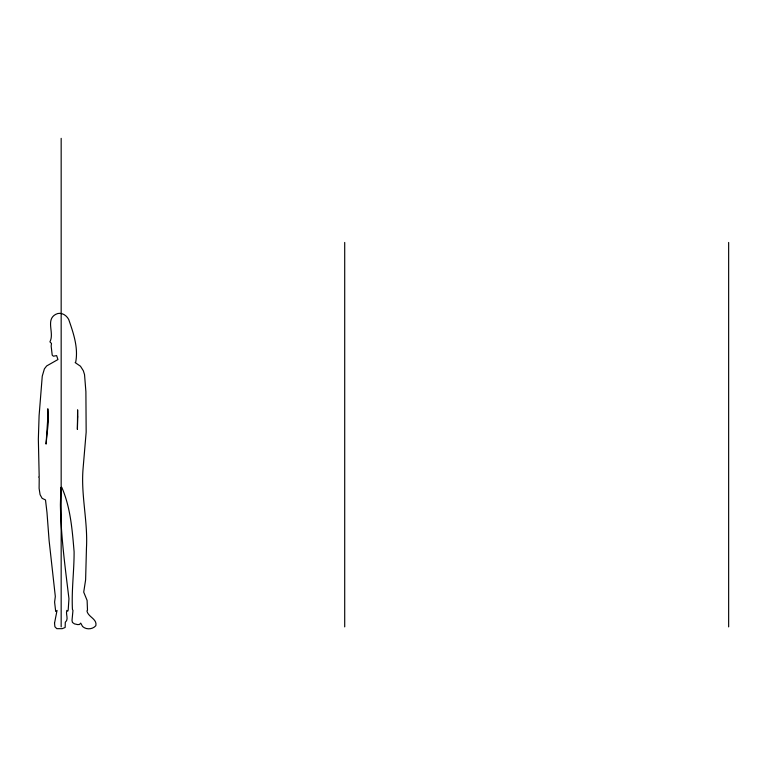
<?xml version="1.0" encoding="UTF-8"?>
<svg xmlns="http://www.w3.org/2000/svg" width="767" height="767" viewBox="0 0 767 767"><rect width="100%" height="100%" fill="white"/><g stroke="black" fill="none" stroke-linecap="round" stroke-linejoin="round"><path stroke-width="1.15" d="M728.65 242.449L728.65 626.888M344.709 242.449L344.709 626.888M61.168 138.338L61.168 626.888M54.534 623.159L54.908 626.764L56.806 628.662L62.223 628.662L65.157 627.464L65.291 622.267C69.068 619.257 65.435 614.319 66.834 610.369L67.736 611.213L68.196 609.947L68.953 598.739C65.176 567.35 60.938 536.401 60.401 504.791L60.881 487.486L61.782 487.381C70.564 507.399 72.29 530.313 74.102 551.78C74.169 571.051 71.456 590.207 72.434 609.372L72.961 610.455L72.012 620.388L72.443 622.43L74.409 623.849L77.592 624.587L79.413 624.501L80.708 623.13L82.587 626.505C86.259 629.899 92.586 629.496 95.846 625.69C97.304 618.777 88.052 617.128 86.939 610.906L87.496 610.311L87.112 600.456L83.718 592.134L85.616 579.842L86.47 547.763C87.927 521.138 80.736 494.638 83.114 468.138L86.163 432.147L85.894 391.697L84.533 374.584L83.325 370.729L80.468 366.223L75.156 362.59L75.693 362.168C78.464 347.643 73.421 333.041 68.704 319.455C66.269 314.806 60.574 311.498 55.569 314.422C45.406 320.06 54.649 333.127 49.913 341.833L51.485 343.463L51.159 346.099L52.204 355.102L53.374 356.204L56.624 355.61L57.947 359.541L46.672 365.936L44.4 368.85L42.252 376.166L39.098 415.647L38.35 439.146L39.184 476.566L38.647 476.969L39.213 478.014L39.107 488.368L40.085 494.677L42.127 498.329L45.502 499.94L46.979 512.461L49.098 540.505L55.32 596.515L54.601 602.085L55.694 611.52L57.036 610.436L54.534 623.159M77.697 416.96L77.39 429.386L77.611 409.846L77.697 416.96M47.966 415.388L46.049 444.093L48.398 421.438L47.813 408.773L47.966 415.388"/></g></svg>
